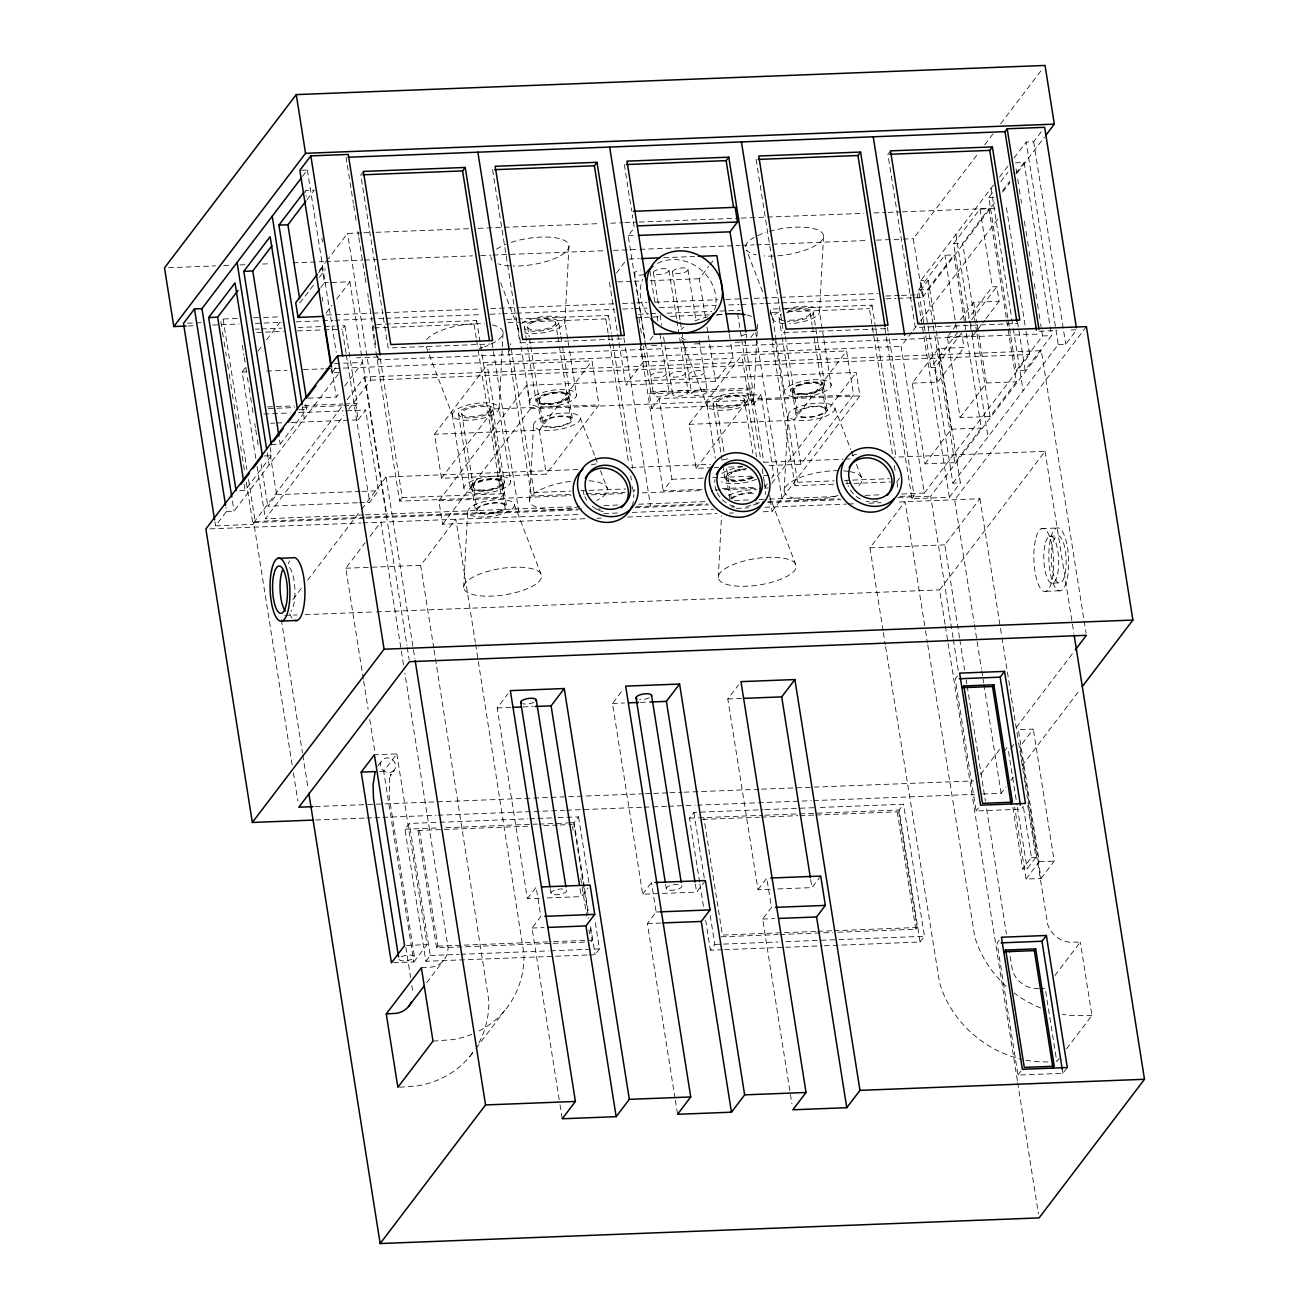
<?xml version="1.0" encoding="UTF-8"?>
<svg xmlns="http://www.w3.org/2000/svg" width="1309" height="1309" viewBox="0 0 1309 1309"><rect width="100%" height="100%" fill="white"/><g stroke="black" fill="none" stroke-linecap="round" stroke-linejoin="round"><path stroke-width="0.75" stroke-dasharray="5 3.75" d="M463.697 587.512L467.673 511.835M503.065 333.026L499.089 408.441L510.706 481.794A23.66 7.985 -9 0 1 475.118 493.477A23.66 7.985 -9 0 1 476.067 479.389A23.66 7.985 -9 0 1 510.706 481.794M529.572 500.889L533.548 425.212M568.94 246.403L564.964 321.818L576.582 395.171A23.66 7.985 -9 0 1 540.993 406.854A23.66 7.985 -9 0 1 541.942 392.749A23.66 7.985 -9 0 1 576.582 395.171M718.281 577.596L721.537 515.861M757.224 331.259L753.673 398.525L763.72 461.979M757.338 329.23L757.649 323.11M784.156 490.973L788.133 415.297M823.525 236.487L819.549 311.902L823.623 337.673M377.663 766.207L381.983 760.251M302.51 176.404L307.353 170.039L299.859 170.334M307.075 199.59L314.275 190.132L305.275 190.492L306.241 196.53M237.305 318.463L223.119 319.02L220.926 321.916L222.186 329.933M363.378 171.414L360.744 174.882L388.168 348.014L490.008 344.038M255.811 458.461L242.132 372.034L245.797 367.191M258.053 351.074L261.735 346.247M266.643 339.8L281.353 320.46M319.331 270.505L325.466 262.438M326.694 260.835L347.523 233.427L361.808 232.871M318.496 272.796L322.096 268.067L325.09 267.952M313.407 285.231L300.236 302.543L295.736 302.723M319.396 277.344L325.385 269.474M320.82 287.473L324.419 282.744L322.096 268.067M325.925 313.26L331.913 305.373M336.708 299.074L349.879 281.762L330.293 282.515M346.083 353.299L342.254 329.148L344.889 325.679L336.74 325.99M248.514 479.405L255.19 521.489L252.997 524.385L215.56 525.842L226.539 511.41L225.901 507.401M339.424 372.509L331.93 372.803L336.806 366.389M239.678 490.531L245.078 490.319L271.421 455.663L270.145 447.613M271.225 444.471L280.208 444.111L306.551 409.472L305.602 403.434M226.539 511.41L234.016 511.115L338.213 374.112M308.351 398.181L336.298 397.102L339.898 392.373M344.692 386.073L362.658 362.446L342.68 363.231M292.12 764.816L253.75 522.569L342.287 406.134M347.196 399.67L364.409 377.041L1041.326 350.681L1083.836 619.157M1037.088 334.139L378.154 359.795L380.346 356.915L356.702 357.832M357.455 502.754L267.838 506.239L276.624 494.687L269.916 452.325M363.28 514.928L265.367 518.757L343.809 415.608M348.701 409.161L370.758 380.15L347.523 233.427M291.007 422.463L358.208 419.845L355.884 405.168L357.21 403.45L344.889 325.679M358.208 419.845L365.669 410.028L345.314 410.83M476.28 338.098L474.038 324.01L476.672 320.541L374.832 324.517L372.198 327.986L399.621 501.102L501.462 497.142L504.096 493.673L476.672 320.541M292.954 599.473L302.755 586.579M307.664 580.132L360.368 510.837M361.595 509.217L386.106 476.983L577.874 469.522M359.484 502.672L369.678 502.28L378.465 490.728L365.669 410.028M434.506 434.244L487.193 364.949L592.028 360.875L598.998 404.89L546.311 474.185L441.477 478.276L434.506 434.244L539.324 430.17L592.028 360.875M363.346 679.109L345.789 568.221L365.178 542.728M370.022 536.363L380.919 522.013L403.597 665.152M399.621 501.102L402.256 497.649L379.937 356.719M621.791 338.916L519.951 342.876L521.718 340.569M441.477 478.276L494.18 408.964L487.193 364.949M645.599 345.821L628.173 235.784L634.309 227.701L632.28 214.872M584.959 518.724L442.606 524.255L438.875 500.791L526.709 385.288L856.184 372.46L859.898 395.923L772.065 511.426L759.858 511.901M616.474 272.992L624.671 262.209M442.606 524.255L530.44 408.768L526.709 385.288M608.063 332.977L605.822 318.889L608.456 315.42L518.855 318.905M433.77 648.037L420.664 565.308L455.794 519.1L475.298 642.195M570.102 494.475L531.405 495.98L534.056 492.511L510.461 343.547M649.984 340.045L653.289 335.726M705.355 316.991L699.301 278.735L708.676 266.414M709.838 264.876L714.534 258.707M730.897 344.234L733.138 358.339L715.565 381.443L625.718 384.928L643.275 361.84L641.05 347.736M651.735 408.424L659.196 398.607L761.036 394.631L753.575 404.448L651.735 408.424L649.411 393.747L650.737 392.013L643.472 346.149M393.453 962.753L413.873 961.951L383.668 771.214L396.84 753.902L374.39 754.769M394.222 770.216A7.887 7.003 37.3 0 1 381.164 767.418A7.887 7.003 37.3 0 1 388.92 758.075A7.887 7.003 37.3 0 1 394.222 770.216L390.295 775.566L391.178 774.094L389.526 779.051L389.755 777.841L389.149 796.51L414.495 956.928M890.529 150.879L887.895 154.347L915.318 327.479L1017.158 323.519M633.245 492.004L635.012 489.697M750.728 337.526L755.113 331.75M712.391 467.722L696.061 468.36L689.09 424.345L741.794 355.034L846.612 350.959L853.583 394.974L800.895 464.27L765.487 465.644M586.939 955.014L425.867 961.281L404.956 829.235L409.341 823.459L437.893 822.347M539.357 898.236L527.38 898.694L497.175 707.956L507.957 693.786M701.902 489.337L663.205 490.842L671.975 479.29L659.196 398.607M885.359 328.641L783.535 332.617L785.285 330.293M753.575 404.448L751.251 389.771L752.56 388.053L744.674 338.197M436.584 947.88L417.996 830.495L419.305 828.777L437.893 946.145L436.584 947.88L586.776 942.038M696.061 468.36L748.764 399.049L741.794 355.034M898.105 298.337L922.583 297.388L913.289 238.696L977.316 154.511M984.712 144.792L993.335 133.453M1000.714 123.733L1042.586 68.69M892.362 453.568L869.405 308.613L872.039 305.144L770.199 309.12L771.165 315.158M800.895 464.27L793.925 420.254L846.612 350.959M934.937 322.456L960.348 482.825L952.854 483.119L920.783 280.65L993.482 185.06M999.536 177.091L1008.012 165.948M1014.066 157.98L1026.191 142.043L1033.668 141.748L1042.209 130.524M767.238 483.986L765.029 486.883L763.442 476.82M771.623 478.21L773.815 475.331L761.036 394.631M923.892 323.781L918.509 289.894L944.869 255.239L953.852 254.895L981.275 428.027L954.916 462.666L924.972 463.844L912.193 383.144L938.537 348.489L963.997 347.507L961.968 334.662M965.96 321.458L953.656 243.687L979.999 209.047L988.982 208.687L1016.406 381.819L990.062 416.475L960.102 417.636L947.323 336.937L952.118 330.637M1009.19 326.334L988.786 197.495L993.58 191.196M1000.763 181.738L1007.946 172.297M771.868 483.332L856.184 372.46M884.933 328.33L911.931 498.729L949.369 497.273L917.298 294.787L928.277 280.355L920.783 280.65M413.873 961.951L427.061 944.64L396.84 753.902M705.387 880.548L696.617 892.1L642.703 894.211L612.481 703.473L623.264 689.287M932.924 323.765L927.508 289.534L953.852 254.895M976.661 331.913L962.639 243.343L988.982 208.687M1002.563 190.836L1009.746 181.395M1015.735 173.524L1024.113 162.496L1015.13 162.84M922.583 297.388L995.233 201.864M1002.629 192.145L1010.008 182.426M1017.404 172.706L1044.484 137.085M425.867 961.281L430.252 955.505L409.341 823.459M833.686 484.199L794.988 485.721L797.623 482.252L774.666 337.297M901.852 493.968L924.301 493.084L901.067 346.361L912.095 331.864M913.322 330.261L919.442 322.194M920.669 320.59L997.883 219.045M426.701 982.65L443.669 960.348M584.321 886.668L574.176 822.641L578.562 816.865L554.1 817.814M953.312 329.066L955.701 325.925M960.495 319.625L973.667 302.297L999.127 301.299L996.804 286.622L992.32 286.802L968.365 318.3M961.673 332.83L935.33 367.485L930.83 367.649L957.19 333.01L944.869 255.239M527.38 898.694L536.166 887.142L540.813 916.496L532.027 928.032L559.696 1102.718M971.654 319.707L996.804 286.622M912.193 383.144L937.653 382.146L963.997 347.507M947.323 336.937L972.783 335.955L976.383 331.226M977.578 329.655L984.761 320.198M985.955 318.627L999.127 301.299M769.987 889.253L758.009 889.711L727.804 698.973L738.587 684.803M547.358 897.925L581.294 896.6L587.888 887.927M896.829 481.745L899.463 478.276M469.833 1056.461L474.676 1050.08M475.887 1048.493L504.963 1010.253M924.972 463.844L951.316 429.188L938.537 348.489M960.102 417.636L986.462 382.997L978.788 334.564M883.035 630.545L869.945 547.8L905.075 501.609L925.201 628.729M911.931 498.729L914.124 495.833L888.402 333.451M1024.113 162.496L1051.536 335.628L1025.192 370.267L1016.209 370.627L1042.553 335.971L1040.639 323.896M924.301 493.084L1029.692 354.494L1025.552 328.363M590.834 941.875L592.143 940.14L589.95 926.216M953.034 637.516L930.65 496.209L1041.326 350.681M699.628 882.168L689.483 818.158L693.885 812.382L763.082 809.682M952.854 483.119L1058.261 344.529L1026.191 142.043M588.968 954.932L595.088 954.686L599.489 948.91L594.728 918.902M642.703 894.211L651.473 882.659L655.482 882.495M949.369 497.273L960.348 482.825M1058.261 344.529L1065.739 344.234L1076.718 329.786L1070.811 330.015M1086.405 326.612L954.654 499.858L974.076 622.462M675.019 1098.218L647.35 923.549L656.136 911.997L651.473 882.659M959.513 637.63L944.82 544.888L979.95 498.696L897.532 502.083M945.065 624.246L939.633 589.917L1045.04 451.327L894.08 457.201M722.617 949.729L710.411 950.203L714.796 944.427L710.034 914.418M758.009 889.711L766.796 878.159L771.443 907.513L762.656 919.065L791.912 1103.765M957.419 676.033L955.226 678.913L976.138 810.958L1021.069 809.207L1023.262 806.328M777.971 888.942L811.924 887.617L820.71 876.065M915.809 929.21L897.221 811.842L898.53 810.107L917.118 927.492L915.809 929.21L834.684 932.368M824.392 945.769L920.063 942.038L899.152 809.993L903.537 804.217L818.043 807.538M980.654 774.372L1000.321 748.503M1016.308 727.477L1072.873 653.093M1004.036 751.644L1008.421 745.868M1010.712 748.584L1014.017 744.248M1026.076 879.059L1039.248 861.747L1018.337 729.686L1033.308 729.113L1020.136 746.441L1041.048 878.486L1026.076 879.059L1014.671 807.048M976.138 810.958L978.347 808.078M982.764 794.023L1001.14 793.303L1006.065 786.824M1010.99 780.344L1013.444 777.104M1022.067 765.781L1079.941 689.679M920.063 942.038L924.449 936.262L903.537 804.217M1027.712 805.575L1035.894 857.297L1027.107 868.849L1022.624 869.012L1031.41 857.46L1023.213 805.739M1041.048 878.486L1054.236 861.158L1033.308 729.113M999.258 940.124L997.065 943.004L1017.977 1075.065L1062.908 1073.315L1067.293 1067.539M1054.874 975.549L1080.318 942.087L1069.862 942.235A23.578 20.944 37.3 0 1 1047.609 924.105L1026.894 795.054M1017.977 1075.065L1022.362 1069.289M1059.226 1058.457L1056.805 1061.648L1045.187 988.295L1040.491 988.475M1066.491 1048.902L1091.935 1015.457L1080.318 942.087M988.786 197.495L994.169 197.283M363.853 232.789L374.047 232.397M376.092 232.315L469.931 228.666M478.096 228.339L600.487 223.577M610.698 223.185L622.937 222.71M624.966 222.628L637.205 222.154M639.25 222.072L739.209 218.178M741.254 218.096L863.662 213.334M873.856 212.942L886.095 212.451M888.14 212.385L900.379 211.894M902.425 211.829L996.264 208.164M628.173 235.784L636.321 235.473M168.583 267.707L215.51 265.874M223.675 265.547L229.795 265.318M239.989 264.925L246.108 264.68M262.438 264.042L270.603 263.731M293.036 262.847L323.65 261.653M325.696 261.587L362.413 260.147M364.458 260.066L472.582 255.86M480.747 255.55L490.957 255.14M492.986 255.059L605.216 250.69M613.365 250.379L637.859 249.43M639.888 249.348L739.863 245.454M741.908 245.372L754.148 244.898M756.193 244.816L770.477 244.259M772.506 244.178L868.407 240.447M876.572 240.136L901.05 239.171M903.095 239.089L913.289 238.696M953.656 243.687L962.639 243.343M629.056 259.051L639.267 258.658M663.778 257.693L694.408 256.499M324.419 282.744L328.33 282.597M617.619 281.91L631.903 281.353M633.949 281.271L642.114 280.96M650.295 280.633L699.301 278.735M918.509 289.894L927.508 289.534M253.537 317.842L261.636 317.514M263.665 317.449L279.881 316.811M326.514 314.994L371.118 313.26M373.147 313.178L383.292 312.786M385.321 312.704L480.616 308.989M490.744 308.597L519.133 307.5M521.162 307.419L614.428 303.786M622.528 303.475L634.701 303.001M636.73 302.919L646.859 302.526M654.975 302.199L717.823 299.761M725.939 299.434L748.241 298.567M754.328 298.337L778.642 297.388M780.671 297.307L877.995 293.527M187.432 323.208L201.226 322.685M885.768 296.014L899.561 295.474M901.525 295.409L917.298 294.787M188.087 325.99L194.207 325.745M212.565 325.041L239.089 324.01M255.419 323.372L281.942 322.341M296.21 321.785L320.705 320.82M322.734 320.754L332.944 320.345M334.989 320.263L383.946 318.365M385.991 318.283L481.892 314.553M490.041 314.225L500.251 313.833M502.28 313.751L514.535 313.276M516.564 313.195L614.51 309.382M622.659 309.071L632.869 308.662M634.914 308.597L647.153 308.106M659.392 307.631L716.514 305.406M728.753 304.932L738.963 304.539M741.009 304.457L749.157 304.146M751.202 304.064L763.442 303.59M765.487 303.508L779.771 302.952M781.8 302.87L877.701 299.139M885.866 298.812L896.06 298.419M255.271 329.164L259.346 329.017M261.391 328.935L281.746 328.134M298.043 327.512L334.711 326.072M506.632 319.38L516.81 318.987M638.416 314.242L648.593 313.849M650.638 313.767L656.742 313.538L657.936 321.589M666.919 313.146L711.736 311.395M719.885 311.084L740.256 310.282M256.711 332.47L283.186 331.439M297.454 330.882L321.883 329.933M323.928 329.852L342.254 329.148M374.243 327.904L474.038 324.01M508.072 322.685L520.278 322.21M522.324 322.129L605.822 318.889M635.781 317.711L660.227 316.762M670.404 316.369L709.102 314.864M717.25 314.536L723.353 314.307M771.639 312.426L779.788 312.115M787.936 311.787L869.405 308.613M651.702 345.592L659.851 345.265M694.474 343.923L702.622 343.613M735.216 342.336L745.394 341.944M1039.281 331.242L1057.017 330.555M334.695 363.542L340.684 363.313M1042.553 335.971L1051.536 335.628M242.132 372.034L246.207 371.871M266.611 371.069L287.015 370.283M303.328 369.645L323.732 368.843M325.761 368.778L901.067 346.361M643.275 361.84L733.138 358.339M370.758 380.15L1029.692 354.494M267.592 406.935L294.067 405.905M304.244 405.512L342.942 403.99M344.987 403.925L357.21 403.45M650.737 392.013L752.56 388.053M268.312 408.588L294.787 407.557M302.935 407.23L341.633 405.725M343.662 405.643L355.884 405.168M649.411 393.747L751.251 389.771M299.368 409.75L306.551 409.472M986.462 382.997L1016.406 381.819M263.845 413.988L290.32 412.957M298.468 412.646L343.269 410.895M494.18 408.964L598.998 404.89M748.764 399.049L853.583 394.974M530.44 408.768L859.898 395.923M270.636 423.265L274.71 423.102M276.739 423.02L282.859 422.774M689.09 424.345L793.925 420.254M264.238 455.941L271.421 455.663M951.316 429.188L981.275 428.027M630.905 467.46L710.476 464.351M763.507 462.29L843.078 459.197M845.107 459.115L851.226 458.87M714.436 467.64L718.526 467.477M728.737 467.084L743.037 466.528M276.624 494.687L360.122 491.448M362.168 491.366L378.465 490.728M671.975 479.29L704.569 478.03M712.718 477.703L718.821 477.474M720.866 477.392L753.444 476.116M763.638 475.723L773.815 475.331M402.256 497.649L504.096 493.673M534.056 492.511L570.708 491.088M580.885 490.695L587.005 490.45M589.034 490.368L625.702 488.944M797.623 482.252L834.275 480.828M844.469 480.419L850.572 480.19M852.617 480.108L889.269 478.685M586.399 493.837L625.097 492.331M722.257 488.552L756.88 487.193M845.909 483.725L852.012 483.496M854.057 483.414L890.709 481.99M438.875 500.791L571.068 495.636M591.406 494.851L625.98 493.493M642.261 492.871L701.231 490.564M715.467 490.008L762.247 488.192M764.276 488.11L768.35 487.962M365.326 514.862L573.407 506.747M604.005 505.569L618.29 505.012M638.694 504.21L706.009 501.592M734.578 500.48L748.863 499.923M759.056 499.531L767.221 499.204M769.25 499.122L838.611 496.422M865.134 495.391L879.419 494.835M255.19 521.489L364.671 517.235M366.7 517.153L583.634 508.71M636.354 506.648L707.318 503.883M768.138 501.527L839.102 498.762M899.921 496.389L914.124 495.833M253.75 522.569L363.837 518.282M365.882 518.2L577.923 509.937M596.282 509.217L600.356 509.07M635.012 507.712L708.414 504.865M755.309 503.032L759.384 502.869M767.532 502.558L840.934 499.694M898.023 497.469L930.65 496.209M209.947 528.869L360.924 522.978M362.969 522.896L581.278 514.404M603.727 513.521L618.012 512.964M632.296 512.408L713.896 509.234M736.345 508.367L748.584 507.892M764.914 507.254L846.514 504.08M848.559 503.998L856.724 503.67M868.963 503.196L881.202 502.721M597.166 518.233L601.24 518.086M627.666 517.055L717.152 513.57M729.358 513.095L733.433 512.932M1041.555 528.623L1056.527 528.034M1049.491 536.199L1056.985 535.921M345.789 568.221L420.664 565.308M869.945 547.8L944.82 544.888M1053.025 583.127L1060.519 582.832M284.789 615.426L297.028 614.952M305.177 614.625L374.538 611.925M376.583 611.859L939.633 589.917M1045.989 591.292L1060.961 590.703M497.175 707.956L511.148 707.416M523.125 706.942L533.123 706.565M612.481 703.473L624.475 702.998M640.445 702.377L650.426 701.984M727.804 698.973L741.778 698.433M379.594 771.377L383.668 771.214M315.142 806.573L643.39 793.778M645.435 793.712L651.555 793.467M653.584 793.385L667.868 792.829M669.897 792.747L682.136 792.272M684.165 792.19L759.613 789.262M761.658 789.18L973.7 780.917M315.6 820.007L364.557 818.092M366.602 818.01L372.721 817.781M374.767 817.7L380.886 817.454M382.932 817.372L435.979 815.311M438.008 815.229L564.506 810.304M566.552 810.222L642.048 807.293M644.077 807.211L666.526 806.328M668.572 806.246L695.095 805.215M697.124 805.15L811.384 800.699M813.429 800.617L974.616 794.334M439.922 822.265L527.592 818.845M529.638 818.779L535.757 818.534M537.786 818.452L552.054 817.896M765.127 809.6L816.014 807.62M404.956 829.235L437.566 827.959M445.698 827.746L537.475 824.065M539.063 824.114L567.468 823.001M568.057 822.886L574.176 822.641M689.483 818.158L762.771 815.294M764.8 815.212L899.152 809.993M417.996 830.495L527.592 826.241M543.824 825.603L558.027 825.046M560.072 824.965L572.246 824.49M702.524 819.418L759.318 817.209M761.347 817.127L797.852 815.703M799.881 815.638L814.067 815.082M816.096 815L897.221 811.842M1031.41 857.46L1035.894 857.297M1039.248 861.747L1054.236 861.158M656.136 911.997L660.129 911.849M532.027 928.032L544.02 927.574M647.35 923.549L661.323 923.009M762.656 919.065L774.633 918.591M406.641 945.425L427.061 944.64M437.893 946.145L551.564 941.727M553.592 941.646L592.143 940.14M815.72 931.435L722.437 935.068L703.849 817.683M817.749 931.354L831.951 930.797M833.98 930.715L917.118 927.492M721.128 936.802L777.906 934.593M779.935 934.511L832.655 932.45M430.252 955.505L458.804 954.392M460.833 954.31L548.504 950.907M550.549 950.825L599.489 948.91M714.796 944.427L777.89 941.973M786.038 941.646L836.926 939.666M838.971 939.584L924.449 936.262M724.646 949.647L783.682 947.34M785.711 947.274L822.363 945.834M421.383 967.744L431.741 967.073A23.578 20.944 37.3 0 0 448.022 947.454L404.874 673.219M433.001 1041.113L453.094 1039.591A102.642 91.155 37.3 0 0 471.829 1034.29M1091.935 1015.457L1071.613 1015.506A102.642 91.155 37.3 0 1 1062.401 1014.279M399.605 1087.239L417.947 1085.783A102.642 91.155 37.3 0 0 474.594 1050.096M1038.921 988.54L1034.732 988.426A23.578 20.944 37.3 0 1 1012.462 970.296L1008.994 950.121M1048.084 1061.992L1036.483 1061.697A102.642 91.155 37.3 0 1 1025.422 1060.126M834.946 408.326A23.66 7.985 -9 0 1 800.372 420.467A23.66 7.985 -9 0 1 799.308 406.641A23.66 7.985 -9 0 1 834.946 408.326L850.703 449.445M851.423 451.31L853.566 456.923M856.43 464.4L862.156 479.356M762.542 291.711L746.605 250.117A39.45 13.303 -9 0 0 756.291 254.862M770.494 312.507L773.39 320.083M769.07 494.949L796.281 565.979A39.45 13.303 -9 0 1 738.669 586.219A39.45 13.303 -9 0 1 736.902 563.181A39.45 13.303 -9 0 1 796.281 565.979M683.625 344.3L680.729 336.74A39.45 13.303 -9 0 0 687.143 340.602M684.362 346.198L707.514 406.706M580.362 418.226A23.66 7.985 -9 0 1 545.788 430.366A23.66 7.985 -9 0 1 544.724 416.557A23.66 7.985 -9 0 1 580.362 418.226L594.679 455.614M595.399 457.496L597.542 463.091M600.406 470.569L607.572 489.271M500.709 282.711L518.806 329.999A23.66 7.985 -9 0 1 518.151 327.986L519.411 335.922M514.486 504.865A23.66 7.985 -9 0 1 479.912 516.99A23.66 7.985 -9 0 1 478.849 503.18A23.66 7.985 -9 0 1 514.486 504.865L541.697 575.895A39.45 13.303 -9 0 1 484.085 596.119A39.45 13.303 -9 0 1 482.301 573.097A39.45 13.303 -9 0 1 541.697 575.895M452.93 416.622L426.145 346.656A39.45 13.303 -9 0 0 429.827 349.405M1033.668 141.748L1065.739 344.234M1016.095 168.877L1017.371 176.928M1017.682 178.94L1018.958 187.007M1019.286 189.02L1020.562 197.07M1020.873 199.083L1021.511 203.108M1024.374 221.221L1025.651 229.271M1025.978 231.284L1027.254 239.351M1027.565 241.363L1028.841 249.414M1029.169 251.426L1030.445 259.477M1030.756 261.489L1032.032 269.539M1032.359 271.552L1032.981 275.577M1034.257 283.628L1035.534 291.678M1035.861 293.691L1037.137 301.757M1037.448 303.77L1038.724 311.82M1039.051 313.833L1040.328 321.883M1084.163 621.186L1086.077 633.294M1006.457 207.771L1025.242 326.35M1045.04 451.327L1073.822 633.049M1017.535 321.965L1025.192 370.267M991.06 188.251L1011.366 316.549M1011.693 318.545L1012.97 326.563M1013.281 328.575L1023.114 390.72M1009.501 328.346L1016.209 370.627M979.999 209.047L992.32 286.802M973.667 302.297L976.874 322.472M977.185 324.485L978.461 332.551M976.989 333.942L990.062 416.475M970.46 321.278L971.622 328.608M971.916 330.457L972.783 335.955M955.914 234.442L969.887 322.652M970.214 324.665L971.474 332.682M971.802 334.679L987.984 436.928M979.95 498.696L1001.663 635.781M1001.99 637.794L1007.096 670.061M1007.406 672.073L1016.668 730.537M1016.995 732.549L1018.271 740.616M1018.582 742.628L1024.98 782.962M1025.291 784.975L1026.567 793.041M1062.27 1069.306L1062.908 1073.315M1008.519 751.464L1017.028 805.182M1017.338 807.178L1027.107 868.849M1012.855 807.342L1022.624 869.012M928.277 280.355L934.626 320.443M933.235 325.777L934.511 333.828M934.839 335.84L954.916 462.666M935.33 367.485L937.653 382.146M974.387 624.475L981.39 668.686M981.717 670.699L983.632 682.758M983.943 684.771L1001.14 793.303M924.203 325.777L925.463 333.762M925.774 335.758L930.83 367.649M959.824 639.643L964.618 669.881M966.206 679.96L966.844 684.002M967.171 686.014L985.366 800.928M986.642 808.995L1006.441 933.988M953.345 639.528L958.466 671.828M945.393 626.275L1017.355 1080.58M1017.666 1082.608L1038.462 1213.852M887.453 327.446L888.091 331.455M925.528 630.758L927.443 642.866M927.77 644.879L974.73 936.589A102.642 91.155 37.3 0 0 1006.768 986.806M872.039 305.144L875.541 327.299M875.868 329.312L876.817 335.349M877.145 337.362L896.272 458.15M894.276 465.644L895.225 471.682M883.362 632.558L885.277 644.666M885.604 646.679L939.584 982.797A102.642 91.155 37.3 0 0 1021.773 1059.341M823.95 339.669L831.166 385.255A23.66 7.985 -9 0 1 795.594 396.938A23.66 7.985 -9 0 1 796.543 382.85A23.66 7.985 -9 0 1 831.166 385.255M787.903 310.953A17.361 5.858 -9 0 1 813.298 312.72L816.767 334.531M817.078 336.511L824.932 386.09A17.361 5.858 -9 0 1 798.834 394.647A17.361 5.858 -9 0 1 799.537 384.306A17.361 5.858 -9 0 1 824.932 386.09M823.328 385.811L827.059 409.275M810.238 313.113L812.136 325.008M812.447 327.005L813.707 334.924M814.018 336.904L825.586 409.962A14.203 4.794 -9 0 1 804.233 416.966A14.203 4.794 -9 0 1 804.806 408.506A14.203 4.794 -9 0 1 825.586 409.962M784.353 330.702L784.991 334.662M785.302 336.642L797.492 413.66M756.111 159.485L783.535 332.617M792.19 390.9L795.905 414.38M778.986 317.253L781.8 335.104M782.127 337.084L790.603 390.606M772.735 318.071L776.188 339.882M776.515 341.862L784.353 391.44M772.343 342.778L794.988 485.721M755.669 332.568L756.291 336.577M756.618 338.589L782.34 500.971M746.163 333.86L746.801 337.853M770.216 499.694L772.065 511.426M737.621 313.751L760.578 458.69M762.165 468.769L763.114 474.807M747.439 399.343A17.361 5.858 -9 0 1 721.341 407.917A17.361 5.858 -9 0 1 722.044 397.576A17.361 5.858 -9 0 1 747.439 399.343L756.537 456.841M744.363 399.736A14.203 4.794 -9 0 1 723.026 406.755A14.203 4.794 -9 0 1 723.599 398.296A14.203 4.794 -9 0 1 744.363 399.736L752.855 453.274M729.309 334.171L730.586 342.222M810.647 879.583L811.924 887.617M706.958 327.07L715.565 381.443M716.285 403.45L724.139 453.012M726.642 468.884L731.322 498.32M726.282 477.032L729.997 500.513M713.11 403.876L720.964 453.438M721.275 455.434L722.535 463.353M722.846 465.349L724.728 477.245M687.994 269.752A7.887 2.667 -9 0 1 676.148 273.646A7.887 2.667 -9 0 1 676.458 268.95A7.887 2.667 -9 0 1 687.994 269.752L695.979 320.1M699.17 340.242L707.285 391.538A7.887 2.667 -9 0 1 695.423 395.433A7.887 2.667 -9 0 1 695.75 390.737A7.887 2.667 -9 0 1 707.285 391.538M706.86 404.71L715.352 458.232M672.401 271.814L680.058 320.149M680.369 322.161L681.645 330.212M681.973 332.241L691.692 393.6M668.981 270.505A7.887 2.667 -9 0 1 657.118 274.399A7.887 2.667 -9 0 1 657.445 269.687A7.887 2.667 -9 0 1 668.981 270.505L676.638 318.84M676.949 320.852L688.272 392.275A7.887 2.667 -9 0 1 676.409 396.169A7.887 2.667 -9 0 1 676.72 391.473A7.887 2.667 -9 0 1 688.272 392.275M653.387 272.567L658.803 306.797M660.08 314.847L661.667 324.91M663.581 337.002L672.662 394.336M649.968 271.241L655.073 303.459M659.851 333.664L660.816 339.718M661.127 341.731L669.259 393.027A7.887 2.667 -9 0 1 657.396 396.905A7.887 2.667 -9 0 1 657.707 392.209A7.887 2.667 -9 0 1 669.259 393.027M624.328 164.607L631.674 211.011M634.358 273.303L645.206 341.764M645.517 343.776L653.649 395.073M639.037 318.234L640.314 326.219M640.625 328.199L641.885 336.184M640.248 345.903L663.205 490.842M623.869 337.706L625.146 345.723M625.457 347.736L650.54 506.108M693.885 812.382L704.34 878.404M609.454 282.237L625.718 384.928M699.939 884.18L703.751 908.184M705.649 920.194L710.411 950.203M608.456 315.42L611.336 333.533M611.647 335.546L612.612 341.584M612.923 343.596L632.689 468.409M608.374 334.989L609.339 341.027M609.65 343.04L628.778 463.828M630.693 475.903L631.331 479.928M695.341 884.082L696.617 892.1M665.61 884.393L666.248 888.402M558.714 322.636A17.361 5.858 -9 0 1 532.632 331.21A17.361 5.858 -9 0 1 533.319 320.869A17.361 5.858 -9 0 1 558.714 322.636L560.596 334.531M560.923 336.511L562.166 344.447M562.494 346.427L570.331 396.005A17.361 5.858 -9 0 1 544.249 404.563A17.361 5.858 -9 0 1 544.937 394.222A17.361 5.858 -9 0 1 570.331 396.005M568.777 396.202A15.773 5.318 -9 0 1 545.051 403.99A15.773 5.318 -9 0 1 545.689 394.598A15.773 5.318 -9 0 1 568.777 396.202L572.491 419.682A15.773 5.318 -9 0 1 548.782 427.47A15.773 5.318 -9 0 1 549.404 418.062A15.773 5.318 -9 0 1 572.491 419.682M555.654 323.028A14.203 4.794 -9 0 1 534.317 330.048A14.203 4.794 -9 0 1 534.874 321.589A14.203 4.794 -9 0 1 555.654 323.028L557.536 334.924M557.863 336.904L559.107 344.84M559.434 346.82L571.002 419.862A14.203 4.794 -9 0 1 549.649 426.881A14.203 4.794 -9 0 1 550.222 418.422A14.203 4.794 -9 0 1 571.002 419.862M675.329 1100.231L677.555 1114.286M527.576 326.743L529.147 336.658M529.458 338.638L530.407 344.578M530.718 346.558L542.908 423.576M537.574 400.325L541.288 423.805M524.402 327.168L527.216 345.02M527.527 347L536.019 400.521M539.324 430.17L546.311 474.185M519.722 337.902L529.769 401.356M492.544 169.745L519.951 342.876M508.448 351.025L531.405 495.98M578.562 816.865L589.017 882.888M584.632 888.664L588.117 910.671M590.654 926.674L595.088 954.686M573.555 822.756L588.69 918.264M572.557 826.486L573.195 830.462M580.754 878.208L586.743 916.005M588.935 929.93L589.574 933.922M580.018 888.566L581.294 896.6M492.086 342.843L518.757 511.23M492.838 409.259A17.361 5.858 -9 0 1 466.757 417.833A17.361 5.858 -9 0 1 467.444 407.492A17.361 5.858 -9 0 1 492.838 409.259L504.456 482.628A17.361 5.858 -9 0 1 478.374 491.186A17.361 5.858 -9 0 1 479.061 480.845A17.361 5.858 -9 0 1 504.456 482.628M502.901 482.825A15.773 5.318 -9 0 1 479.176 490.613A15.773 5.318 -9 0 1 479.814 481.221A15.773 5.318 -9 0 1 502.901 482.825L506.616 506.305A15.773 5.318 -9 0 1 482.906 514.093A15.773 5.318 -9 0 1 483.528 504.701A15.773 5.318 -9 0 1 506.616 506.305M489.779 409.652A14.203 4.794 -9 0 1 468.442 416.671A14.203 4.794 -9 0 1 468.998 408.212A14.203 4.794 -9 0 1 489.779 409.652L505.127 506.485A14.203 4.794 -9 0 1 483.774 513.504A14.203 4.794 -9 0 1 484.346 505.045A14.203 4.794 -9 0 1 505.127 506.485M476.591 340.111L477.867 348.178M478.178 350.19L501.462 497.142M550.287 888.876L550.925 892.902M461.701 413.366L477.032 510.199M471.698 486.948L475.412 510.428M458.526 413.791L470.144 487.144M452.276 414.609L463.893 487.979M560.023 1104.731L562.248 1118.77M475.609 644.208L523.944 954.146A102.642 91.155 37.3 0 1 476.64 1032.179M434.097 650.049L488.813 1000.354A102.642 91.155 37.3 0 1 476.738 1046.742M346.083 157.325L347.032 163.33M347.36 165.343L353.381 203.435M353.708 205.431L354.968 213.449M355.295 215.461L356.555 223.479M357.832 231.497L358.47 235.505M358.781 237.518L364.818 275.594M365.129 277.606L366.405 285.624M367.682 293.641L368.304 297.65M368.631 299.663L374.669 337.738M374.979 339.751L376.256 347.769M377.516 355.786L378.154 359.795M386.106 476.983L414.888 658.705M349.879 281.762L386.973 516.368M364.409 377.041L406.935 645.517M407.263 647.546L409.177 659.654M346.394 355.312L369.678 502.28M321.85 237.993L322.472 241.985M307.353 170.039L336.249 352.465M322.178 297.176L322.816 301.217M331.832 368.86L336.298 397.102M331.292 368.794L331.93 372.803M363.673 681.122L368.14 709.347M369.743 719.426L374.849 751.677M405.823 947.241L410.601 977.479M411.877 985.546L412.891 993.646M302.379 406.69L304.293 418.716M279.57 440.086L280.208 444.111M267.249 452.881L269.147 464.908M242.329 345.183L243.932 355.263M244.243 357.275L245.519 365.326M245.847 367.338L247.106 375.388M247.434 377.401L248.71 385.451M249.021 387.464L250.297 395.514M250.624 397.527L251.901 405.577M252.212 407.59L253.488 415.657M254.764 423.707L255.402 427.732M255.73 429.745L257.006 437.795M257.317 439.808L258.593 447.858M261.145 463.959L267.838 506.239M257.088 466.495L265.367 518.757M281.337 619.632L302.444 752.888M302.772 754.917L308.204 789.229M223.119 319.02L246.926 469.375M293.396 772.883L297.863 801.141M222.514 331.93L223.774 339.947M224.101 341.96L225.361 349.978M225.688 351.974L226.326 355.983M227.586 364L228.862 372.034M229.173 374.03L230.449 382.048M230.76 384.061L232.037 392.078M232.347 394.074L233.624 402.092M233.935 404.105L235.211 412.122M235.522 414.119L236.798 422.152M237.109 424.149L237.747 428.158M240.611 446.205L241.887 454.223M242.198 456.219L244.423 470.258M246.321 482.285L252.997 524.385M244.112 484.281L245.078 490.319M232.429 501.085L234.016 511.115M214.921 521.833L215.56 525.842M723.01 459.868A31.563 28.029 37.3 0 1 728.655 458.706M764.341 482.923A31.563 28.029 37.3 0 1 765.389 494.377M851.897 455.843A31.563 28.029 37.3 0 1 859.195 453.732M897.09 482.301A31.563 28.029 37.3 0 1 897.287 488.044M292.054 618.028A31.563 9.867 87.8 0 1 289.698 613.79M288.225 563.77A31.563 9.867 87.8 0 1 289.584 560.89M877.815 501.102A23.66 21.009 37.3 0 1 866.133 501.232M860.406 499.089A23.66 21.009 37.3 0 1 848.183 485.819M847.512 483.954A23.66 21.009 37.3 0 1 846.678 480.125M734.349 506.37A23.66 21.009 37.3 0 1 717.217 492.789M716.399 490.957A23.66 21.009 37.3 0 1 714.927 479.569M289.682 567.73A23.66 7.396 87.8 0 1 294.918 589.835A23.66 7.396 87.8 0 1 290.974 611.418M591.226 465.006A31.563 28.029 37.3 0 1 596.871 463.844M631.936 486.163A31.563 28.029 37.3 0 1 633.752 497.633M633.327 501.363A31.563 28.029 37.3 0 1 631.723 506.714M603.22 511.639A23.66 21.009 37.3 0 1 597.444 509.659M596.086 508.939A23.66 21.009 37.3 0 1 592.241 506.338M586.776 500.251A23.66 21.009 37.3 0 1 584.861 496.7M584.141 494.851A23.66 21.009 37.3 0 1 583.192 491.039M492.282 324.943A39.45 13.303 -9 0 1 484.526 346.754M482.776 347.343A39.45 13.303 -9 0 1 479.094 348.472M426.619 339.62A39.45 13.303 -9 0 1 484.363 323.847M745.59 334.204A39.45 13.303 -9 0 1 739.11 336.838M681.204 329.704A39.45 13.303 -9 0 1 683.691 327.185M694.817 320.95A39.45 13.303 -9 0 1 707.482 316.942M716.17 315.191A39.45 13.303 -9 0 1 723.632 314.225M746.883 315.027A39.45 13.303 -9 0 1 751.595 316.434M756.52 479.225A23.66 7.985 -9 0 1 721.341 481.712M721.897 473.58A23.66 7.985 -9 0 1 742.432 466.838M753.739 477.589A17.361 5.858 -9 0 1 725.202 478.701A17.361 5.858 -9 0 1 746.719 468.622M769.496 231.333A39.45 13.303 -9 0 1 823.312 234.753A39.45 13.303 -9 0 1 777.513 255.828M773.554 256.073A39.45 13.303 -9 0 1 764.227 255.959M745.525 246.779A39.45 13.303 -9 0 1 754.131 237.453M757.584 235.669A39.45 13.303 -9 0 1 765.814 232.446M784.925 309.48A23.66 7.985 -9 0 1 819.418 310.871A23.66 7.985 -9 0 1 789.556 323.65M783.96 323.585A23.66 7.985 -9 0 1 779.984 311.411M813.298 312.72A17.361 5.858 -9 0 1 787.216 321.294M783.731 320.82A17.361 5.858 -9 0 1 781.489 313.964M511.23 242.361A39.45 13.303 -9 0 1 568.94 245.699A39.45 13.303 -9 0 1 513.226 266.038M509.643 265.858A39.45 13.303 -9 0 1 498.434 263.878M492.02 260.016A39.45 13.303 -9 0 1 490.924 256.695M496.618 249.217A39.45 13.303 -9 0 1 506.092 244.243M521.571 323.503A23.66 7.985 -9 0 1 555.425 316.467A23.66 7.985 -9 0 1 559.139 327.774A23.66 7.985 -9 0 1 524.614 332.846M588.952 480.763A39.45 13.303 -9 0 1 596.871 500.365M579.658 506.419A39.45 13.303 -9 0 1 529.769 501.92A39.45 13.303 -9 0 1 571.624 481.254M850.016 471.649A39.45 13.303 -9 0 1 857.444 486.784M838.087 495.506A39.45 13.303 -9 0 1 784.156 490.27A39.45 13.303 -9 0 1 839.969 470.684M843.536 470.847A39.45 13.303 -9 0 1 848.51 471.404M786.513 312.835A14.203 4.794 -9 0 1 805.477 310.037A14.203 4.794 -9 0 1 807.522 316.254A14.203 4.794 -9 0 1 788.902 320.132M751.644 477.098A14.203 4.794 -9 0 1 728.295 478.014A14.203 4.794 -9 0 1 745.901 469.751M732.189 498.958A14.203 4.794 -9 0 1 755.833 493.673M757.895 503.589A23.66 7.985 -9 0 1 752.315 505.241M750.842 505.569A23.66 7.985 -9 0 1 746.277 506.403M734.496 507.09A23.66 7.985 -9 0 1 731.093 506.779M728.688 495.26A23.66 7.985 -9 0 1 756.831 489.779M752.659 477.36A15.773 5.318 -9 0 1 726.724 478.374A15.773 5.318 -9 0 1 746.277 469.195M644.012 274.628A7.887 2.667 -9 0 1 634.587 273.974A7.887 2.667 -9 0 1 640.314 269.916M647.382 314.225A39.45 35.032 37.3 0 1 642.768 279.177M657.56 263.354A39.45 35.032 37.3 0 1 700.462 269.294A39.45 35.032 37.3 0 1 714.665 309.857M730.635 499.04A15.773 5.318 -9 0 1 753.722 492.724M649.215 697.828A7.887 2.667 -9 0 1 639.774 699.513M1040.688 1008.012A102.642 91.155 37.3 0 1 1014.148 992.926M533.908 702.328A7.887 2.667 -9 0 1 522.88 703.784M401.307 956.764A7.887 2.667 -9 0 1 413.529 955.717A7.887 2.667 -9 0 1 408.523 960.315A7.887 2.667 -9 0 1 398.885 958.99M1052.371 544.92A23.66 7.396 87.8 0 0 1058.572 582.816A23.66 7.396 87.8 0 0 1065.281 550.402A23.66 7.396 87.8 0 0 1052.371 544.92M1044.893 545.198A23.66 7.396 87.8 0 0 1051.094 583.11A23.66 7.396 87.8 0 0 1057.787 550.696A23.66 7.396 87.8 0 0 1044.893 545.198M1035.354 540.322A31.563 9.867 87.8 0 0 1043.404 591.144A31.563 9.867 87.8 0 0 1052.551 548.406A31.563 9.867 87.8 0 0 1035.354 540.322M1050.325 539.733A31.563 9.867 87.8 0 0 1058.376 590.555A31.563 9.867 87.8 0 0 1067.522 547.833A31.563 9.867 87.8 0 0 1050.325 539.733M463.501 420.124A23.66 7.985 -9 0 0 499.089 408.441A23.66 7.985 -9 0 0 464.45 406.019A23.66 7.985 -9 0 0 463.501 420.124M718.085 410.208A23.66 7.985 -9 0 0 753.673 398.525A23.66 7.985 -9 0 0 719.05 396.103A23.66 7.985 -9 0 0 718.085 410.208M545.935 403.401A14.203 4.794 -9 0 0 567.272 396.398A14.203 4.794 -9 0 0 546.508 394.942A14.203 4.794 -9 0 0 545.935 403.401M800.519 393.485A14.203 4.794 -9 0 0 821.872 386.482A14.203 4.794 -9 0 0 801.092 385.026A14.203 4.794 -9 0 0 800.519 393.485M480.059 490.024A14.203 4.794 -9 0 0 501.396 483.021A14.203 4.794 -9 0 0 480.632 481.565A14.203 4.794 -9 0 0 480.059 490.024M797.508 393.845A15.773 5.318 -9 0 0 823.083 387.235A15.773 5.318 -9 0 0 802.712 383.979A15.773 5.318 -9 0 0 797.508 393.845M801.223 417.309A15.773 5.318 -9 0 0 826.797 410.715A15.773 5.318 -9 0 0 806.426 407.443A15.773 5.318 -9 0 0 801.223 417.309M692.412 376.354A7.887 2.667 -9 0 0 704.275 372.46A7.887 2.667 -9 0 0 692.723 371.658A7.887 2.667 -9 0 0 692.412 376.354M673.382 377.107A7.887 2.667 -9 0 0 685.245 373.212A7.887 2.667 -9 0 0 673.71 372.394A7.887 2.667 -9 0 0 673.382 377.107M654.369 377.843A7.887 2.667 -9 0 0 666.232 373.949A7.887 2.667 -9 0 0 654.68 373.147A7.887 2.667 -9 0 0 654.369 377.843M554.672 894.734A7.887 2.667 -9 0 0 566.535 890.84A7.887 2.667 -9 0 0 554.983 890.038A7.887 2.667 -9 0 0 554.672 894.734M669.979 890.251A7.887 2.667 -9 0 0 681.842 886.357A7.887 2.667 -9 0 0 670.306 885.539A7.887 2.667 -9 0 0 669.979 890.251"/><path stroke-width="1.5" d="M375.11 771.966L373.081 784.762L373.474 798.065L398.574 956.994M1045.711 135.465L1054.334 124.142L1045.04 65.45L296.259 94.608L164.509 267.854L173.802 326.546L186.042 326.072M173.802 326.546L305.553 153.3L296.259 94.608M301.299 178.008L201.946 308.646L194.468 308.924L183.489 323.372L214.594 519.82M380.035 354.903L348.276 154.429L310.838 155.886L299.859 170.334L330.981 366.798M236.095 490.662L208.671 317.531L235.015 282.891L262.438 456.023L252.85 468.622M271.225 444.471L243.801 271.339L270.145 236.684L297.568 409.815M315.944 385.664L306.355 398.263L278.932 225.132L304.081 192.063M243.474 480.256L217.654 317.187L238.009 290.418M278.932 436.061L252.784 270.979L271.945 245.781M299.597 298.567L287.915 224.788L305.881 201.161M317.302 274.366L295.736 302.723L298.059 317.4L323.519 316.402L331.521 366.847M298.059 317.4L319.625 289.044M489.37 340.013L462.584 170.906L465.219 167.454L363.378 171.414L390.802 344.545L492.642 340.569L465.219 167.454M1082.396 686.44L1132.89 620.057L1086.405 326.612L337.624 355.77L205.873 529.016L252.342 822.461L313.555 820.072M240.872 484.363L249.266 473.334M273.614 441.313L283.202 428.714M287.996 422.414L295.18 412.973M320.721 379.365L329.115 368.336M621.153 334.891L594.368 165.785L597.002 162.316L495.178 166.276L522.586 339.407L624.426 335.448L597.002 162.316M733.515 207.051L726.151 160.647L728.786 157.178L626.962 161.154L654.385 334.286L756.209 330.31L728.786 157.178M252.342 822.461L384.093 649.215L337.624 355.77M745.852 331.864L729.997 231.824L737.474 222.006L735.151 207.329L633.311 211.305M361.202 772.097L374.39 754.769L404.596 945.507L391.424 962.835L361.202 772.097L375.503 771.541M885.048 326.628L857.951 155.509L860.586 152.057L758.745 156.016L786.169 329.148L887.993 325.188L860.586 152.057M579.396 884.557L551.089 705.862L564.261 688.534L510.346 690.628L575.42 1101.458L562.248 1118.77L616.163 1116.675L629.334 1099.347L564.261 688.534M1016.831 321.507L989.735 150.388L992.369 146.919L890.529 150.879L917.953 324.01L1019.793 320.05L992.369 146.919M1036.45 330.13L1005.017 131.669L1007.21 128.773L1044.647 127.317L1076.407 327.79M386.253 1013.951L421.383 967.744L433.001 1041.113L397.871 1087.304L386.253 1013.951L396.611 1013.281A23.578 20.944 37.3 0 0 411.37 1001.86M408.539 1006.539L424.28 985.824M695.014 882.07L666.396 701.362L679.584 684.051L625.669 686.145L690.727 1096.958L677.555 1114.286L731.469 1112.192L744.641 1094.864L679.584 684.051M616.163 1116.675L585.941 925.938L594.728 914.386L590.081 885.048L542.155 886.913M810.336 877.57L781.718 696.879L794.89 679.551L740.976 681.645L806.049 1092.475L792.861 1109.803L846.776 1107.692L859.964 1090.364L794.89 679.551M1074.133 635.078L1144.491 1079.287L1039.101 1217.894L380.166 1243.55L485.557 1104.943L415.198 660.734M731.469 1112.192L701.264 921.454L710.034 909.902L705.387 880.548L655.482 882.495M963.882 685.965L962.557 687.683L992.517 686.521L993.826 684.787L963.882 685.965L982.47 803.333L1012.43 802.172L993.826 684.787M846.776 1107.692L816.571 916.954L825.357 905.403L820.71 876.065L770.788 878.012M1020.431 805.215L1000.158 677.162L1004.543 671.386L959.628 673.137L980.539 805.182L1025.471 803.431L1004.543 671.386M1075.327 649.869L1086.405 635.307L409.504 661.667L298.828 807.195L313.096 806.655M1005.705 950.056L1004.396 951.79L1034.339 950.629L1035.664 948.894L1005.705 950.056L1024.293 1067.424L1054.252 1066.262L1035.664 948.894M1062.27 1069.306L1041.98 941.253L1046.382 935.493L1001.45 937.228L1022.362 1069.289L1067.293 1067.539L1046.382 935.493M305.553 153.3L1054.334 124.142M348.112 157.244L1005.017 131.669M362.789 174.801L462.584 170.906M494.573 169.663L594.368 165.785M626.356 164.541L726.151 160.647M758.14 159.403L857.951 155.509M889.94 154.266L989.735 150.388M278.932 225.132L287.915 224.788M637.663 225.884L737.474 222.006M638.35 235.391L729.997 231.824M243.801 271.339L252.784 270.979M641.312 258.577L659.687 257.857M698.482 256.351L716.874 255.631L728.982 332.159M208.671 317.531L217.654 317.187M277.786 558.37L292.774 557.781A31.563 9.867 87.8 0 1 304.882 589.672A31.563 9.867 87.8 0 1 294.623 620.302M282.22 621.039L297.192 620.45M384.093 649.215L1132.89 620.057M959.317 678.749L1000.158 677.162M513.144 707.335L521.129 707.024M535.119 706.484L551.089 705.862M628.467 702.851L638.448 702.458M650.426 701.984L666.396 701.362M743.774 698.351L781.718 696.879M544.806 916.333L594.728 914.386M660.129 911.849L710.034 909.902M775.435 907.35L825.357 905.403M548.013 927.41L585.941 925.938M663.319 922.927L701.264 921.454M778.626 918.443L816.571 916.954M1001.14 942.856L1041.98 941.253M485.557 1104.943L575.42 1101.458M629.334 1099.347L690.727 1096.958M744.641 1094.864L806.049 1092.475M859.964 1090.364L1144.491 1079.287M1007.21 128.773L1038.97 329.246M992.517 686.521L1011.104 803.906M1034.339 950.629L1052.927 1067.997M873.234 136.79L904.666 335.268M741.45 141.928L772.883 340.389M609.667 147.066L641.099 345.527M651.637 695.619L681.204 882.331M636.027 697.681L665.283 882.381M477.867 152.188L509.299 350.648M536.33 700.102L565.897 886.831M520.72 702.164L549.976 886.88M310.838 155.886L342.598 356.359M272.223 216.247L302.068 404.677M237.076 262.438L266.611 448.872M308.842 793.27L380.166 1243.55M201.946 308.646L231.791 497.076M194.468 308.924L225.573 505.389M894.227 498.68A31.563 28.029 37.3 0 1 851.03 505.781A31.563 28.029 37.3 0 1 842.996 462.355M763.507 501.576A31.563 28.029 37.3 0 1 719.001 510.739A31.563 28.029 37.3 0 1 713.323 465.349M716.498 474.218A23.66 21.009 37.3 0 1 748.928 467.411A23.66 21.009 37.3 0 1 755.408 500.431M849.132 467.46A23.66 21.009 37.3 0 1 881.562 462.862A23.66 21.009 37.3 0 1 887.191 495.293M285.297 611.09A23.66 7.396 87.8 0 1 282.417 570.397M631.723 506.714A31.563 28.029 37.3 0 1 586.383 515.255A31.563 28.029 37.3 0 1 582.963 469.293M585.254 478.26A23.66 21.009 37.3 0 1 619.075 473.973A23.66 21.009 37.3 0 1 621.399 507.679M725.661 314.045A39.45 13.303 -9 0 1 745.066 314.667M713.421 313.342A39.45 35.032 37.3 0 1 650.753 318.496M644.388 275.888A39.45 35.032 37.3 0 1 652.847 266.283M636.992 698.891A7.887 2.667 -9 0 1 642.997 694.081A7.887 2.667 -9 0 1 651.326 696.355M521.669 703.375A7.887 2.667 -9 0 1 527.691 698.581A7.887 2.667 -9 0 1 536.003 700.839M850.375 482.939A23.66 21.009 37.3 0 0 889.384 492.413A23.66 21.009 37.3 0 0 874.527 455.663A23.66 21.009 37.3 0 0 850.375 482.939M711.916 490.859A31.563 28.029 37.3 0 0 764.112 502.067A31.563 28.029 37.3 0 0 742.907 453.487A31.563 28.029 37.3 0 0 711.916 490.859M843.421 485.066A31.563 28.029 37.3 0 0 895.471 497.436A31.563 28.029 37.3 0 0 875.394 448.512A31.563 28.029 37.3 0 0 843.421 485.066M718.592 488.077A23.66 21.009 37.3 0 0 757.6 497.535A23.66 21.009 37.3 0 0 742.743 460.801A23.66 21.009 37.3 0 0 718.592 488.077M271.585 570.069A31.563 9.867 87.8 0 0 279.635 620.891A31.563 9.867 87.8 0 0 288.782 578.153A31.563 9.867 87.8 0 0 271.585 570.069M273.696 574.978A23.66 7.396 87.8 0 0 279.733 613.087A23.66 7.396 87.8 0 0 286.589 581.032A23.66 7.396 87.8 0 0 273.696 574.978M580.132 495.996A31.563 28.029 37.3 0 0 632.329 507.188A31.563 28.029 37.3 0 0 611.123 458.625A31.563 28.029 37.3 0 0 580.132 495.996M587.054 493.804A23.66 21.009 37.3 0 0 626.209 502.214A23.66 21.009 37.3 0 0 610.305 465.791A23.66 21.009 37.3 0 0 587.054 493.804M650.033 298.501A39.45 35.032 37.3 0 0 715.27 312.507A39.45 35.032 37.3 0 0 688.763 251.786A39.45 35.032 37.3 0 0 650.033 298.501"/></g></svg>
